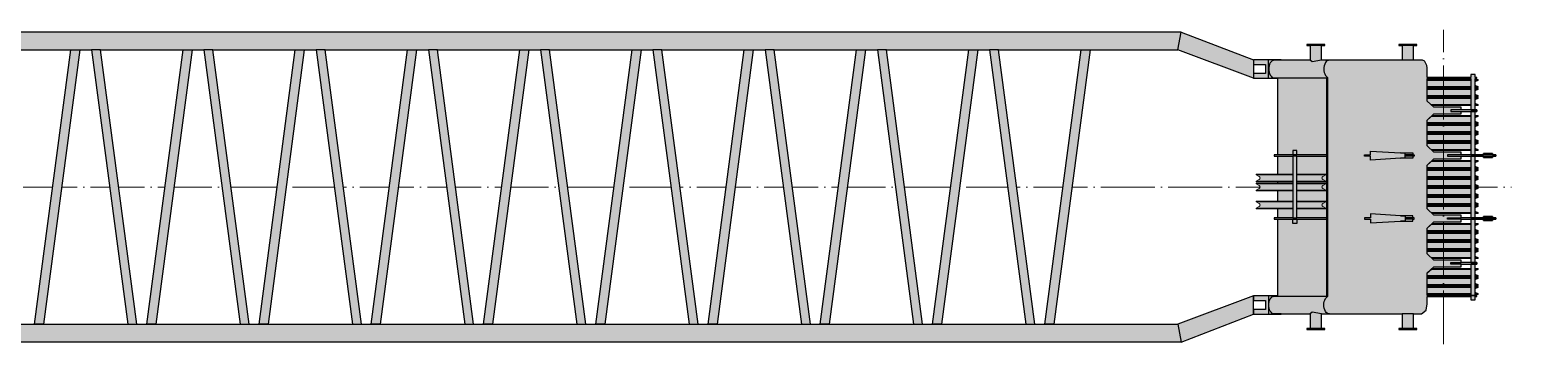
# Model space of a CAD drawing. Header units: millimetres. Extents: x -7937 to 19259, y -19600 to 24975.
# Drawn here: x 6058 to 19259, y -16400 to -13600 of the extents above; entities that cross this region are included whole.
import ezdxf

# ---------------------------------------------------------------- set-up
doc = ezdxf.new("R2010")
doc.units = ezdxf.units.MM
doc.set_wipeout_variables(frame=1)
doc.linetypes.add('ACAD_ISO04W100', pattern=[30, 24, -3, 0, -3])
doc.layers.add('Техника. Кран LR 1400-2', color=250, linetype='Continuous')
doc.layers.add('Техника. Кран LR 1400-2 Штриховка', color=7, linetype='Continuous', true_color=0xffd147)

# ---------------------------------------------------------------- blocks, each defined once
blk = doc.blocks.new('LR 1400-2-20230901.151408')
at = {"color": 0, "linetype": 'ByBlock', "lineweight": -2, "transparency": 16777216}
blk.add_wipeout([(350, 35), (350, 27), (319, 14), (319, 14), (313, 8), (310, 0), (313, -8), (319, -14), (319, -14), (350, -27), (350, -35), (-350, -35), (-350, -27), (-319, -14), (-319, -14), (-313, -8), (-310, 0), (-313, 8), (-319, 14), (-319, 14), (-350, 27), (-350, 35)], dxfattribs=at)
at = {"layer": 'Техника. Кран LR 1400-2 Штриховка', "transparency": 16777216}
h = blk.add_hatch(color=256, dxfattribs=at)
h.dxf.hatch_style = 1
h.set_gradient(color1=(173, 173, 173), tint=1, name='CYLINDER')
edge = h.paths.add_edge_path()
edge.add_line((-350, 35), (350, 35))
edge.add_line((350, 35), (350, 27))
edge.add_line((350, 27), (319, 14))
edge.add_arc((325, 0), 15, 112.5, 247.5)
edge.add_line((319, -14), (350, -27))
edge.add_line((350, -27), (350, -35))
edge.add_line((350, -35), (-350, -35))
edge.add_line((-350, -35), (-350, -27))
edge.add_line((-350, -27), (-319, -14))
edge.add_arc((-325, 0), 15, 292.5, 427.5)
edge.add_line((-319, 14), (-350, 27))
edge.add_line((-350, 27), (-350, 35))
at = {"color": 0, "linetype": 'ByBlock', "lineweight": 5, "transparency": 16777216}
blk.add_lwpolyline([(-350, 35), (350, 35), (350, 27), (319, 14, 0.668179), (319, -14), (350, -27), (350, -35), (-350, -35), (-350, -27), (-319, -14, 0.668179), (-319, 14), (-350, 27), (-350, 35)], format="xyb", dxfattribs=at)
for points in [[(350, 27), (-350, 27)], [(-350, -27), (350, -27)]]:
    blk.add_lwpolyline(points, dxfattribs=at)
blk = doc.blocks.new('LR 1400-2-20230903.072846')
at = {"color": 0, "linetype": 'ByBlock', "lineweight": -2, "transparency": 16777216, "xscale": 0.8870967741935}
for p in [(0, 921), (0, 601), (0, 200)]:
    blk.add_blockref('LR 1400-2-20230901.151408', p, dxfattribs=at)
at = {"color": 0, "linetype": 'ByBlock', "lineweight": -2, "transparency": 16777216, "xscale": -0.8870967741935, "rotation": 180}
for p in [(0, -200), (0, -601), (0, -921)]:
    blk.add_blockref('LR 1400-2-20230901.151408', p, dxfattribs=at)
at = {"color": 0, "linetype": 'ByBlock', "lineweight": -2, "transparency": 16777216, "xscale": 0.8870967741935}
for p in [(0, 841), (0, 521), (0, 120)]:
    blk.add_blockref('LR 1400-2-20230901.151408', p, dxfattribs=at)
at = {"color": 0, "linetype": 'ByBlock', "lineweight": -2, "transparency": 16777216, "xscale": -0.8870967741935, "rotation": 180}
for p in [(0, -120), (0, -521), (0, -841)]:
    blk.add_blockref('LR 1400-2-20230901.151408', p, dxfattribs=at)
at = {"color": 0, "linetype": 'ByBlock', "lineweight": -2, "transparency": 16777216, "xscale": 0.8870967741935}
for p in [(0, 761), (0, 441), (0, 40)]:
    blk.add_blockref('LR 1400-2-20230901.151408', p, dxfattribs=at)
at = {"color": 0, "linetype": 'ByBlock', "lineweight": -2, "transparency": 16777216, "xscale": -0.8870967741935, "rotation": 180}
for p in [(0, -441), (0, -761)]:
    blk.add_blockref('LR 1400-2-20230901.151408', p, dxfattribs=at)
at = {"color": 0, "linetype": 'ByBlock', "lineweight": -2, "transparency": 16777216, "xscale": 0.8870967741935}
blk.add_blockref('LR 1400-2-20230901.151408', (0, 361), dxfattribs=at)
at = {"color": 0, "linetype": 'ByBlock', "lineweight": -2, "transparency": 16777216, "xscale": -0.8870967741935, "rotation": 180}
for p in [(0, -40), (0, -361)]:
    blk.add_blockref('LR 1400-2-20230901.151408', p, dxfattribs=at)
at = {"color": 0, "linetype": 'ByBlock', "lineweight": -2, "transparency": 16777216}
blk.add_wipeout([(-1693, -969), (-1693, -1010), (-1586, -1010), (-1586, -1090), (-1693, -1090), (-1693, -1131), (-1447, -1131), (-1447, -1130), (-1188, -1130), (-1188, -1258), (-1217, -1258), (-1217, -1268), (-1057, -1268), (-1057, -1258), (-1086, -1258), (-1086, -1130), (-368, -1130), (-368, -1258), (-397, -1258), (-397, -1268), (-237, -1268), (-237, -1258), (-266, -1258), (-266, -1130), (-195, -1130), (-154, -1096), (-146, -1041), (-146, -975), (244, -975), (244, -1003), (282, -1003), (282, -975), (298, -975), (298, -965), (-146, -965), (-146, -765), (-85, -710), (159, -710), (159, -688), (298, -688), (298, -673), (159, -673), (159, -650), (-85, -650), (-146, -595), (-146, -365), (-85, -310), (159, -310), (159, -285), (357, -285), (357, -298), (437, -298), (437, -285), (465, -285), (465, -275), (437, -275), (437, -262), (357, -262), (357, -275), (159, -275), (159, -250), (-85, -250), (-146, -195), (-146, 195), (-85, 250), (159, 250), (159, 275), (357, 275), (357, 262), (437, 262), (437, 275), (465, 275), (465, 285), (437, 285), (437, 298), (357, 298), (357, 285), (159, 285), (159, 310), (-85, 310), (-146, 365), (-146, 595), (-85, 650), (159, 650), (159, 672), (298, 672), (298, 687), (159, 687), (159, 710), (-85, 710), (-146, 765), (-146, 965), (244, 965), (244, 687), (298, 687), (298, 672), (244, 672), (244, 285), (357, 285), (357, 298), (437, 298), (437, 285), (465, 285), (465, 275), (437, 275), (437, 262), (357, 262), (357, 275), (244, 275), (244, -275), (357, -275), (357, -262), (437, -262), (437, -275), (465, -275), (465, -285), (437, -285), (437, -298), (357, -298), (357, -285), (244, -285), (244, -673), (298, -673), (298, -688), (244, -688), (244, -965), (282, -965), (282, -688), (298, -688), (298, -673), (282, -673), (282, -285), (357, -285), (357, -298), (437, -298), (437, -285), (465, -285), (465, -275), (437, -275), (437, -262), (357, -262), (357, -275), (282, -275), (282, 275), (357, 275), (357, 262), (437, 262), (437, 275), (465, 275), (465, 285), (437, 285), (437, 298), (357, 298), (357, 285), (282, 285), (282, 672), (298, 672), (298, 687), (282, 687), (282, 965), (298, 965), (298, 975), (282, 975), (282, 1002), (244, 1002), (244, 975), (-146, 975), (-146, 1041), (-146, 1041), (-145, 1061), (-149, 1081), (-156, 1099), (-167, 1116), (-167, 1116), (-167, 1116), (-173, 1121), (-180, 1126), (-187, 1128), (-195, 1129), (-266, 1129), (-266, 1258), (-237, 1258), (-237, 1268), (-397, 1268), (-397, 1258), (-368, 1258), (-368, 1129), (-1086, 1129), (-1086, 1258), (-1057, 1258), (-1057, 1268), (-1217, 1268), (-1217, 1258), (-1188, 1258), (-1188, 1129), (-1447, 1129), (-1447, 1131), (-1693, 1131), (-1693, 1090), (-1586, 1090), (-1586, 1010), (-1693, 1010), (-1693, 969), (-1479, 969), (-1479, 285), (-1508, 285), (-1508, 275), (-1479, 275), (-1479, -275), (-1508, -275), (-1508, -285), (-1479, -285), (-1479, -971), (-1479, -969)], dxfattribs=at)
at = {"layer": 'Техника. Кран LR 1400-2 Штриховка', "transparency": 16777216}
h = blk.add_hatch(color=256, dxfattribs=at)
h.dxf.hatch_style = 1
edge = h.paths.add_edge_path()
edge.add_line((-1479, -969), (-1693, -969))
edge.add_line((-1693, -969), (-1693, -1010))
edge.add_line((-1693, -1010), (-1586, -1010))
edge.add_line((-1586, -1010), (-1586, -1090))
edge.add_line((-1586, -1090), (-1693, -1090))
edge.add_line((-1693, -1090), (-1693, -1131))
edge.add_line((-1693, -1131), (-1447, -1131))
edge.add_line((-1447, -1131), (-1447, -1130))
edge.add_line((-1447, -1130), (-1188, -1130))
edge.add_line((-1188, -1130), (-1188, -1258))
edge.add_line((-1188, -1258), (-1217, -1258))
edge.add_line((-1217, -1258), (-1217, -1268))
edge.add_line((-1217, -1268), (-1057, -1268))
edge.add_line((-1057, -1268), (-1057, -1258))
edge.add_line((-1057, -1258), (-1086, -1258))
edge.add_line((-1086, -1258), (-1086, -1130))
edge.add_line((-1086, -1130), (-368, -1130))
edge.add_line((-368, -1130), (-368, -1258))
edge.add_line((-368, -1258), (-397, -1258))
edge.add_line((-397, -1258), (-397, -1268))
edge.add_line((-397, -1268), (-237, -1268))
edge.add_line((-237, -1268), (-237, -1258))
edge.add_line((-237, -1258), (-266, -1258))
edge.add_line((-266, -1258), (-266, -1130))
edge.add_line((-266, -1130), (-195, -1130))
edge.add_line((-195, -1130), (-154, -1096))
edge.add_line((-154, -1096), (-146, -1041))
edge.add_line((-146, -1041), (-146, -975))
edge.add_line((-146, -975), (244, -975))
edge.add_line((244, -975), (244, -1003))
edge.add_line((244, -1003), (282, -1003))
edge.add_line((282, -1003), (282, -975))
edge.add_line((282, -975), (298, -975))
edge.add_line((298, -975), (298, -965))
edge.add_line((298, -965), (-146, -965))
edge.add_line((-146, -965), (-146, -765))
edge.add_line((-146, -765), (-85, -710))
edge.add_line((-85, -710), (159, -710))
edge.add_line((159, -710), (159, -688))
edge.add_line((159, -688), (298, -688))
edge.add_line((298, -688), (298, -673))
edge.add_line((298, -673), (159, -673))
edge.add_line((159, -673), (159, -650))
edge.add_line((159, -650), (-85, -650))
edge.add_line((-85, -650), (-146, -595))
edge.add_line((-146, -595), (-146, -365))
edge.add_line((-146, -365), (-85, -310))
edge.add_line((-85, -310), (159, -310))
edge.add_line((159, -310), (159, -285))
edge.add_line((159, -285), (357, -285))
edge.add_line((357, -285), (357, -298))
edge.add_line((357, -298), (437, -298))
edge.add_line((437, -298), (437, -285))
edge.add_line((437, -285), (465, -285))
edge.add_line((465, -285), (465, -275))
edge.add_line((465, -275), (437, -275))
edge.add_line((437, -275), (437, -262))
edge.add_line((437, -262), (357, -262))
edge.add_line((357, -262), (357, -275))
edge.add_line((357, -275), (159, -275))
edge.add_line((159, -275), (159, -250))
edge.add_line((159, -250), (-85, -250))
edge.add_line((-85, -250), (-146, -195))
edge.add_line((-146, -195), (-146, 195))
edge.add_line((-146, 195), (-85, 250))
edge.add_line((-85, 250), (159, 250))
edge.add_line((159, 250), (159, 275))
edge.add_line((159, 275), (357, 275))
edge.add_line((357, 275), (357, 262))
edge.add_line((357, 262), (437, 262))
edge.add_line((437, 262), (437, 275))
edge.add_line((437, 275), (465, 275))
edge.add_line((465, 275), (465, 285))
edge.add_line((465, 285), (437, 285))
edge.add_line((437, 285), (437, 298))
edge.add_line((437, 298), (357, 298))
edge.add_line((357, 298), (357, 285))
edge.add_line((357, 285), (159, 285))
edge.add_line((159, 285), (159, 310))
edge.add_line((159, 310), (-85, 310))
edge.add_line((-85, 310), (-146, 365))
edge.add_line((-146, 365), (-146, 595))
edge.add_line((-146, 595), (-85, 650))
edge.add_line((-85, 650), (159, 650))
edge.add_line((159, 650), (159, 672))
edge.add_line((159, 672), (298, 672))
edge.add_line((298, 672), (298, 687))
edge.add_line((298, 687), (159, 687))
edge.add_line((159, 687), (159, 710))
edge.add_line((159, 710), (-85, 710))
edge.add_line((-85, 710), (-146, 765))
edge.add_line((-146, 765), (-146, 965))
edge.add_line((-146, 965), (244, 965))
edge.add_line((244, 965), (244, 687))
edge.add_line((244, 687), (298, 687))
edge.add_line((298, 687), (298, 672))
edge.add_line((298, 672), (244, 672))
edge.add_line((244, 672), (244, 285))
edge.add_line((244, 285), (357, 285))
edge.add_line((357, 285), (357, 298))
edge.add_line((357, 298), (437, 298))
edge.add_line((437, 298), (437, 285))
edge.add_line((437, 285), (465, 285))
edge.add_line((465, 285), (465, 275))
edge.add_line((465, 275), (437, 275))
edge.add_line((437, 275), (437, 262))
edge.add_line((437, 262), (357, 262))
edge.add_line((357, 262), (357, 275))
edge.add_line((357, 275), (244, 275))
edge.add_line((244, 275), (244, -275))
edge.add_line((244, -275), (357, -275))
edge.add_line((357, -275), (357, -262))
edge.add_line((357, -262), (437, -262))
edge.add_line((437, -262), (437, -275))
edge.add_line((437, -275), (465, -275))
edge.add_line((465, -275), (465, -285))
edge.add_line((465, -285), (437, -285))
edge.add_line((437, -285), (437, -298))
edge.add_line((437, -298), (357, -298))
edge.add_line((357, -298), (357, -285))
edge.add_line((357, -285), (244, -285))
edge.add_line((244, -285), (244, -673))
edge.add_line((244, -673), (298, -673))
edge.add_line((298, -673), (298, -688))
edge.add_line((298, -688), (244, -688))
edge.add_line((244, -688), (244, -965))
edge.add_line((244, -965), (282, -965))
edge.add_line((282, -965), (282, -688))
edge.add_line((282, -688), (298, -688))
edge.add_line((298, -688), (298, -673))
edge.add_line((298, -673), (282, -673))
edge.add_line((282, -673), (282, -285))
edge.add_line((282, -285), (357, -285))
edge.add_line((357, -285), (357, -298))
edge.add_line((357, -298), (437, -298))
edge.add_line((437, -298), (437, -285))
edge.add_line((437, -285), (465, -285))
edge.add_line((465, -285), (465, -275))
edge.add_line((465, -275), (437, -275))
edge.add_line((437, -275), (437, -262))
edge.add_line((437, -262), (357, -262))
edge.add_line((357, -262), (357, -275))
edge.add_line((357, -275), (282, -275))
edge.add_line((282, -275), (282, 275))
edge.add_line((282, 275), (357, 275))
edge.add_line((357, 275), (357, 262))
edge.add_line((357, 262), (437, 262))
edge.add_line((437, 262), (437, 275))
edge.add_line((437, 275), (465, 275))
edge.add_line((465, 275), (465, 285))
edge.add_line((465, 285), (437, 285))
edge.add_line((437, 285), (437, 298))
edge.add_line((437, 298), (357, 298))
edge.add_line((357, 298), (357, 285))
edge.add_line((357, 285), (282, 285))
edge.add_line((282, 285), (282, 672))
edge.add_line((282, 672), (298, 672))
edge.add_line((298, 672), (298, 687))
edge.add_line((298, 687), (282, 687))
edge.add_line((282, 687), (282, 965))
edge.add_line((282, 965), (298, 965))
edge.add_line((298, 965), (298, 975))
edge.add_line((298, 975), (282, 975))
edge.add_line((282, 975), (282, 1002))
edge.add_line((282, 1002), (244, 1002))
edge.add_line((244, 1002), (244, 975))
edge.add_line((244, 975), (-146, 975))
edge.add_line((-146, 975), (-146, 1041))
edge.add_arc((-242, 1054), 97.4, 352.6638, 399.6407)
edge.add_arc((-197, 1091), 38.9, 40.1213, 87.8049)
edge.add_line((-195, 1129), (-266, 1129))
edge.add_line((-266, 1129), (-266, 1258))
edge.add_line((-266, 1258), (-237, 1258))
edge.add_line((-237, 1258), (-237, 1268))
edge.add_line((-237, 1268), (-397, 1268))
edge.add_line((-397, 1268), (-397, 1258))
edge.add_line((-397, 1258), (-368, 1258))
edge.add_line((-368, 1258), (-368, 1129))
edge.add_line((-368, 1129), (-1086, 1129))
edge.add_line((-1086, 1129), (-1086, 1258))
edge.add_line((-1086, 1258), (-1057, 1258))
edge.add_line((-1057, 1258), (-1057, 1268))
edge.add_line((-1057, 1268), (-1217, 1268))
edge.add_line((-1217, 1268), (-1217, 1258))
edge.add_line((-1217, 1258), (-1188, 1258))
edge.add_line((-1188, 1258), (-1188, 1129))
edge.add_line((-1188, 1129), (-1447, 1129))
edge.add_line((-1447, 1129), (-1447, 1131))
edge.add_line((-1447, 1131), (-1693, 1131))
edge.add_line((-1693, 1131), (-1693, 1090))
edge.add_line((-1693, 1090), (-1586, 1090))
edge.add_line((-1586, 1090), (-1586, 1010))
edge.add_line((-1586, 1010), (-1693, 1010))
edge.add_line((-1693, 1010), (-1693, 969))
edge.add_line((-1693, 969), (-1479, 969))
edge.add_line((-1479, 969), (-1479, 285))
edge.add_line((-1479, 285), (-1508, 285))
edge.add_line((-1508, 285), (-1508, 275))
edge.add_line((-1508, 275), (-1479, 275))
edge.add_line((-1479, 275), (-1479, -275))
edge.add_line((-1479, -275), (-1508, -275))
edge.add_line((-1508, -275), (-1508, -285))
edge.add_line((-1508, -285), (-1479, -285))
edge.add_line((-1479, -285), (-1479, -971))
edge.add_line((-1479, -971), (-1479, -969))
at = {"color": 0, "linetype": 'ByBlock', "lineweight": -2, "transparency": 16777216}
blk.add_lwpolyline([(-1479, -969), (-1693, -969), (-1693, -1010), (-1586, -1010), (-1586, -1090), (-1693, -1090), (-1693, -1131), (-1447, -1131), (-1447, -1130), (-1188, -1130), (-1188, -1258), (-1217, -1258), (-1217, -1268), (-1057, -1268), (-1057, -1258), (-1086, -1258), (-1086, -1130), (-368, -1130), (-368, -1258), (-397, -1258), (-397, -1268), (-237, -1268), (-237, -1258), (-266, -1258), (-266, -1130), (-195, -1130), (-154, -1096), (-146, -1041), (-146, -975), (244, -975), (244, -1003), (282, -1003), (282, -975), (298, -975), (298, -965), (-146, -965), (-146, -765), (-85, -710), (159, -710), (159, -688), (298, -688), (298, -673), (159, -673), (159, -650), (-85, -650), (-146, -595), (-146, -365), (-85, -310), (159, -310), (159, -285), (357, -285), (357, -298), (437, -298), (437, -285), (465, -285), (465, -275), (437, -275), (437, -262), (357, -262), (357, -275), (159, -275), (159, -250), (-85, -250), (-146, -195), (-146, 195), (-85, 250), (159, 250), (159, 275), (357, 275), (357, 262), (437, 262), (437, 275), (465, 275), (465, 285), (437, 285), (437, 298), (357, 298), (357, 285), (159, 285), (159, 310), (-85, 310), (-146, 365), (-146, 595), (-85, 650), (159, 650), (159, 672), (298, 672), (298, 687), (159, 687), (159, 710), (-85, 710), (-146, 765), (-146, 965), (244, 965), (244, 687), (298, 687), (298, 672), (244, 672), (244, 285), (357, 285), (357, 298), (437, 298), (437, 285), (465, 285), (465, 275), (437, 275), (437, 262), (357, 262), (357, 275), (244, 275), (244, -275), (357, -275), (357, -262), (437, -262), (437, -275), (465, -275), (465, -285), (437, -285), (437, -298), (357, -298), (357, -285), (244, -285), (244, -673), (298, -673), (298, -688), (244, -688), (244, -965), (282, -965), (282, -688), (298, -688), (298, -673), (282, -673), (282, -285), (357, -285), (357, -298), (437, -298), (437, -285), (465, -285), (465, -275), (437, -275), (437, -262), (357, -262), (357, -275), (282, -275), (282, 275), (357, 275), (357, 262), (437, 262), (437, 275), (465, 275), (465, 285), (437, 285), (437, 298), (357, 298), (357, 285), (282, 285), (282, 672), (298, 672), (298, 687), (282, 687), (282, 965), (298, 965), (298, 975), (282, 975), (282, 1002), (244, 1002), (244, 975), (-146, 975), (-146, 1041, 0.207895), (-167, 1116, 0.211114), (-195, 1129), (-266, 1129), (-266, 1258), (-237, 1258), (-237, 1268), (-397, 1268), (-397, 1258), (-368, 1258), (-368, 1129), (-1086, 1129), (-1086, 1258), (-1057, 1258), (-1057, 1268), (-1217, 1268), (-1217, 1258), (-1188, 1258), (-1188, 1129), (-1447, 1129), (-1447, 1131), (-1693, 1131), (-1693, 1090), (-1586, 1090), (-1586, 1010), (-1693, 1010), (-1693, 969), (-1479, 969), (-1479, 285), (-1508, 285), (-1508, 275), (-1479, 275), (-1479, -275), (-1508, -275), (-1508, -285), (-1479, -285), (-1479, -971)], format="xyb", close=True, dxfattribs=at)
for points in [[(-1086, 1258), (-1188, 1258)], [(-266, 1258), (-368, 1258)], [(-1560, 969), (-1560, 1131)], [(-1086, 1129), (-1169, 1114), (-1188, 1129)], [(-266, 1129), (-368, 1129)], [(-1032, -975), (-1040, -975), (-1040, 975), (-1032, 975)], [(-1032, 975), (-1032, -975)], [(159, 687), (66, 687), (66, 672), (159, 672)], [(-1040, 285), (-1479, 285)], [(-1479, 275), (-1040, 275)], [(-274, 257), (-384, 257), (-650, 240), (-650, 275), (-703, 275), (-703, 285), (-650, 285), (-650, 320), (-384, 303), (-274, 303), (-274, 285), (-261, 285), (-261, 275), (-274, 275), (-274, 257)], [(-384, 257), (-341, 260), (-341, 300), (-384, 303)], [(-274, 285), (-341, 285)], [(-274, 275), (-341, 275)], [(159, 285), (36, 285), (36, 275), (159, 275)], [(437, 285), (357, 285)], [(357, 275), (437, 275)], [(-274, -257), (-384, -257), (-650, -240), (-650, -275), (-703, -275), (-703, -285), (-650, -285), (-650, -320), (-384, -303), (-274, -303), (-274, -285), (-261, -285), (-261, -275), (-274, -275), (-274, -257)], [(-384, -257), (-341, -260), (-341, -300), (-384, -303)], [(-1040, -275), (-1479, -275)], [(-1479, -285), (-1040, -285)], [(-274, -275), (-341, -275)], [(-274, -285), (-341, -285)], [(159, -285), (36, -285), (36, -275), (159, -275)], [(357, -275), (437, -275)], [(437, -285), (357, -285)], [(159, -688), (66, -688), (66, -673), (159, -673)], [(-1560, -969), (-1560, -1131)], [(-1086, -1130), (-1169, -1114), (-1188, -1130)], [(-266, -1130), (-368, -1130)], [(-1086, -1258), (-1188, -1258)], [(-266, -1258), (-368, -1258)]]:
    blk.add_lwpolyline(points, dxfattribs=at)
for points in [[(-1447, 1129), (-1506, 1129, 0.261427), (-1543, 1105, 0.248713), (-1543, 996, 0.262922), (-1506, 970), (-1040, 970)], [(-1016, 1129, 0.253011), (-1051, 1107, 0.270634), (-1050, 992, 0.123711), (-1032, 975)], [(-1447, -1130), (-1506, -1130, -0.261427), (-1543, -1105, -0.248713), (-1543, -996, -0.262922), (-1506, -971), (-1040, -971)], [(-1016, -1130, -0.253011), (-1051, -1107, -0.270634), (-1050, -992, -0.123711), (-1032, -975)]]:
    blk.add_lwpolyline(points, format="xyb", dxfattribs=at)
at = {"color": 0, "linetype": 'ByBlock', "lineweight": -2, "transparency": 16777216, "xscale": 0.8870967741935}
for p in [(-1358, 0), (-1358, -160)]:
    blk.add_blockref('LR 1400-2-20230901.151408', p, dxfattribs=at)
blk.add_blockref('LR 1400-2-20230901.151408', (-1358, 80), dxfattribs=at)
at = {"color": 0, "linetype": 'ByBlock', "lineweight": -2, "transparency": 16777216}
blk.add_wipeout([(-1305, 275), (-1343, 275), (-1343, -275), (-1305, -275)], dxfattribs=at)
at = {"layer": 'Техника. Кран LR 1400-2 Штриховка', "transparency": 16777216}
h = blk.add_hatch(color=256, dxfattribs=at)
h.dxf.hatch_style = 1
h.paths.add_polyline_path([(-1305, -275), (-1305, 275), (-1343, 275), (-1343, -275)])
at = {"color": 0, "linetype": 'ByBlock', "lineweight": -2, "transparency": 16777216}
for points in [[(-1305, 285), (-1305, 325), (-1343, 325), (-1343, 285)], [(-1305, -275), (-1305, 275), (-1343, 275), (-1343, -275)], [(-1305, -285), (-1305, -325), (-1343, -325), (-1343, -285)]]:
    blk.add_lwpolyline(points, close=True, dxfattribs=at)
blk = doc.blocks.new('LR 1400-2-20181117.123180562')
at = {"color": 0, "linetype": 'ByBlock', "lineweight": -2, "transparency": 16777216}
blk.add_wipeout([(86, -1306), (166, -1306), (-157, 1135), (-237, 1135)], dxfattribs=at)
at = {"layer": 'Техника. Кран LR 1400-2 Штриховка', "lineweight": -2, "transparency": 16777216}
h = blk.add_hatch(color=256, dxfattribs=at)
h.dxf.hatch_style = 1
h.paths.add_polyline_path([(-157, 1135), (-237, 1135), (86, -1306), (166, -1306)])
at = {"color": 0, "linetype": 'ByBlock', "lineweight": -2, "transparency": 16777216}
blk.add_lwpolyline([(-157, 1135), (-237, 1135), (86, -1306), (166, -1306), (-157, 1135)], dxfattribs=at)
blk = doc.blocks.new('*U260')
at = {"color": 0, "linetype": 'ACAD_ISO04W100', "lineweight": 5, "ltscale": 20, "transparency": 16777216}
blk.add_line((0, 0), (18654, 0), dxfattribs=at)
at = {"color": 0, "linetype": 'ACAD_ISO04W100', "lineweight": 9, "ltscale": 20, "transparency": 16777216}
blk.add_line((18654, 0), (19259, 0), dxfattribs=at)
at = {"color": 0, "linetype": 'ByBlock', "lineweight": -2, "transparency": 16777216}
blk.add_wipeout([(16317, 1379), (2652, 1379), (2666, 1220), (16288, 1220)], dxfattribs=at)
blk.add_blockref('LR 1400-2-20230903.072846', (18654, 0), dxfattribs=at)
at = {"color": 0, "linetype": 'ACAD_ISO04W100', "lineweight": 5, "ltscale": 20, "transparency": 16777216}
for p, q in [((18654, 0), (18654, 1400)), ((18654, -1400), (18654, 0))]:
    blk.add_line(p, q, dxfattribs=at)
at = {"color": 0, "linetype": 'ByBlock', "lineweight": -2, "transparency": 16777216}
for points in [[(16961, 969), (16288, 1220), (16317, 1379), (16961, 1131)], [(16961, -969), (16288, -1221), (16317, -1380), (16961, -1131)]]:
    blk.add_wipeout(points, dxfattribs=at)
at = {"layer": 'Техника. Кран LR 1400-2 Штриховка', "transparency": 16777216}
h = blk.add_hatch(color=256, dxfattribs=at)
h.dxf.hatch_style = 1
h.paths.add_polyline_path([(16317, 1379), (2652, 1379), (2666, 1220), (16288, 1220)])
h = blk.add_hatch(color=256, dxfattribs=at)
h.dxf.hatch_style = 1
h.paths.add_polyline_path([(16961, 1131), (16961, 969), (16288, 1220), (16317, 1379)])
at = {"color": 0, "linetype": 'ByBlock', "lineweight": -2, "transparency": 16777216}
for points in [[(16288, 1220), (16317, 1379), (2652, 1379), (2666, 1220)], [(16961, 1131), (16961, 969), (16288, 1220), (16317, 1379)]]:
    blk.add_lwpolyline(points, close=True, dxfattribs=at)
blk.add_wipeout([(16317, -1380), (2652, -1380), (2666, -1221), (16288, -1221)], dxfattribs=at)
at = {"layer": 'Техника. Кран LR 1400-2 Штриховка', "transparency": 16777216}
h = blk.add_hatch(color=256, dxfattribs=at)
h.dxf.hatch_style = 1
h.paths.add_polyline_path([(16961, -1131), (16961, -969), (16288, -1221), (16317, -1380)])
h = blk.add_hatch(color=256, dxfattribs=at)
h.dxf.hatch_style = 1
h.paths.add_polyline_path([(2652, -1380), (2666, -1221), (16288, -1221), (16317, -1380)])
at = {"color": 0, "linetype": 'ByBlock', "lineweight": -2, "transparency": 16777216}
for points in [[(16961, -1131), (16961, -969), (16288, -1221), (16317, -1380)], [(16288, -1221), (16317, -1380), (2652, -1380), (2666, -1221)]]:
    blk.add_lwpolyline(points, close=True, dxfattribs=at)
at = {"color": 0, "linetype": 'ByBlock', "lineweight": -2, "transparency": 16777216, "xscale": -1}
for p in [(6268, 85), (7268, 85), (8268, 85), (9268, 85), (10268, 85), (11268, 85), (12268, 85), (13268, 85), (14268, 85), (15268, 85)]:
    blk.add_blockref('LR 1400-2-20181117.123180562', p, dxfattribs=at)
at = {"color": 0, "linetype": 'ByBlock', "lineweight": -2, "transparency": 16777216}
for p in [(6848, 85), (7848, 85), (8848, 85), (9848, 85), (10848, 85), (11848, 85), (12848, 85), (13848, 85), (14848, 85)]:
    blk.add_blockref('LR 1400-2-20181117.123180562', p, dxfattribs=at)

msp = doc.modelspace()

# ---------------------------------------------------------------- block references
at = {"layer": 'Техника. Кран LR 1400-2', "transparency": 33554687}
msp.add_blockref('*U260', (0, -15000), dxfattribs=at)

doc.saveas('drawing.dxf')
